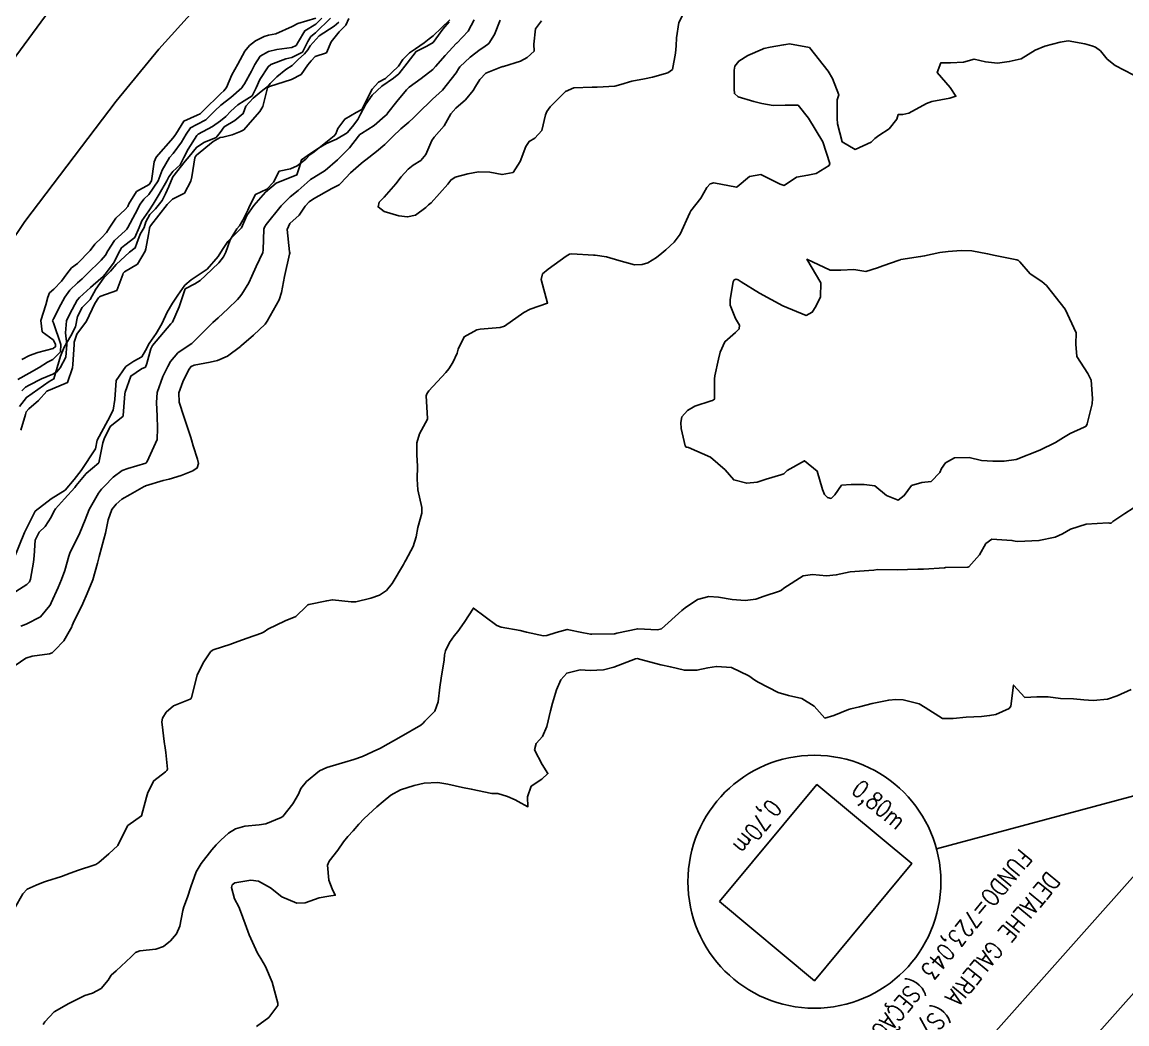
# Model space of a CAD drawing. Header units: metres. Extents: x 307586 to 320046, y 7427249 to 7434250.
# Drawn here: x 313536.9 to 313630.8, y 7432772.2 to 7432857.4 of the extents above; entities that cross this region are included whole.
import ezdxf

# ---------------------------------------------------------------- set-up
doc = ezdxf.new("R2010")
doc.units = ezdxf.units.M
doc.header["$MEASUREMENT"] = 0
doc.linetypes.add('CONTINUO', pattern=[0])
for name, color, linetype in [('Curvas de Nivel 1m', 11, 'Continuous'), ('DETALHES', 45, 'Continuous'), ('Hidrografia', 140, 'Continuous'), ('TEXTO', 45, 'Continuous'), ('Vias Primárias', 230, 'Continuous')]:
    doc.layers.add(name, color=color, linetype=linetype)
doc.styles.add('ROMANS', font='romans', dxfattribs={"height": 0.2})

msp = doc.modelspace()

# ---------------------------------------------------------------- linework, layer by layer
at = {"layer": 'Curvas de Nivel 1m', "flags": 128}
for points, elevation in [([(313535.399, 7432802.017), (313537.206, 7432803.27), (313537.733, 7432803.46), (313539.21, 7432803.633), (313539.439, 7432803.739), (313539.686, 7432803.965), (313540.43, 7432804.753), (313541.114, 7432805.951), (313541.153, 7432806.042), (313541.246, 7432806.241), (313542.044, 7432807.938), (313542.437, 7432808.771), (313542.904, 7432809.926), (313543.307, 7432811.343), (313543.413, 7432811.818), (313543.439, 7432811.919), (313543.848, 7432813.394), (313543.979, 7432813.914), (313544.214, 7432815.048), (313544.534, 7432815.908), (313544.893, 7432816.38), (313545.372, 7432816.799), (313546.071, 7432817.198), (313547.281, 7432817.881), (313547.353, 7432817.91), (313547.383, 7432817.919), (313548.876, 7432818.373), (313549.393, 7432818.508), (313550.43, 7432818.808), (313551.404, 7432819.215), (313551.784, 7432819.448), (313551.879, 7432819.823), (313551.797, 7432820.205), (313551.428, 7432821.325), (313551.289, 7432821.831), (313551.236, 7432822.031), (313550.647, 7432823.838), (313550.26, 7432825.054), (313550.213, 7432825.843), (313550.558, 7432826.773), (313551.079, 7432827.834), (313551.26, 7432828.079), (313551.509, 7432828.204), (313552.879, 7432828.442), (313553.515, 7432828.598), (313554.364, 7432828.948), (313555.452, 7432829.781), (313555.491, 7432829.822), (313555.534, 7432829.858), (313556.561, 7432830.752), (313557.552, 7432831.678), (313557.621, 7432831.759), (313557.728, 7432831.931), (313558.753, 7432833.742), (313558.956, 7432834.365), (313559.196, 7432835.736), (313559.622, 7432837.624), (313559.646, 7432837.707), (313559.648, 7432837.73), (313559.624, 7432837.829), (313559.423, 7432839.733), (313559.658, 7432840.252), (313560.446, 7432840.941), (313560.961, 7432841.717), (313561.307, 7432842.083), (313561.679, 7432842.336), (313563.223, 7432843.222), (313563.69, 7432843.432), (313563.85, 7432843.52), (313563.994, 7432843.677), (313564.828, 7432844.547), (313565.718, 7432845.352), (313565.894, 7432845.485), (313566.131, 7432845.656), (313567.028, 7432846.349), (313567.736, 7432846.943), (313568.428, 7432847.63), (313569.084, 7432848.289), (313569.762, 7432848.865), (313570.16, 7432849.213), (313570.527, 7432849.602), (313571.785, 7432850.801), (313572.628, 7432851.577), (313573.808, 7432853.056), (313573.99, 7432853.38), (313574.121, 7432853.557), (313574.982, 7432854.392), (313575.835, 7432855.026), (313576.156, 7432855.219), (313576.57, 7432855.533), (313577.073, 7432856.305), (313577.534, 7432857.523)], 723), ([(313536.348, 7432808.933), (313537.286, 7432809.529), (313537.513, 7432809.765), (313537.592, 7432809.987), (313537.85, 7432811.442), (313537.918, 7432811.984), (313538.008, 7432813.301), (313538.348, 7432813.98), (313538.846, 7432814.47), (313539.353, 7432815.276), (313539.588, 7432815.739), (313539.735, 7432815.966), (313540.5, 7432816.83), (313541.381, 7432817.799), (313541.489, 7432817.948), (313542.346, 7432818.988), (313543.413, 7432819.898), (313543.765, 7432821.581), (313543.859, 7432821.916), (313544.382, 7432822.972), (313545.452, 7432823.837), (313545.48, 7432823.872), (313545.487, 7432823.9), (313545.635, 7432825.744), (313545.646, 7432825.898), (313546.127, 7432827.263), (313547.036, 7432827.885), (313547.371, 7432828.015), (313547.51, 7432828.342), (313547.831, 7432829.573), (313547.985, 7432829.873), (313549.552, 7432831.711), (313549.618, 7432831.784), (313549.667, 7432831.849), (313550.249, 7432833.16), (313550.48, 7432833.841), (313550.752, 7432834.672), (313551.592, 7432835.118), (313552.026, 7432835.394), (313552.487, 7432835.817), (313553.614, 7432836.9), (313554.024, 7432837.391), (313554.225, 7432837.794), (313554.576, 7432838.854), (313555.15, 7432839.785), (313555.389, 7432840.049), (313555.66, 7432840.513), (313556.082, 7432841.363), (313556.261, 7432841.774), (313556.742, 7432842.71), (313557.687, 7432843.168), (313558.28, 7432843.751), (313558.756, 7432844.695), (313559.71, 7432844.894), (313560.291, 7432845.148), (313561.006, 7432845.717), (313561.37, 7432846.071), (313561.729, 7432846.341), (313563.428, 7432847.685), (313563.573, 7432847.855), (313563.752, 7432848.315), (313564.323, 7432849.116), (313565.306, 7432849.665), (313565.776, 7432849.935), (313566.664, 7432851.651), (313567.193, 7432852.252), (313567.802, 7432852.569), (313568.899, 7432853.624), (313569.252, 7432854.188), (313569.83, 7432854.738), (313570.354, 7432855.086), (313571.067, 7432855.598), (313571.501, 7432855.939), (313571.849, 7432856.195), (313573.262, 7432857.569)], 721), ([(313562.372, 7432857.702), (313561.858, 7432857.18), (313560.944, 7432856.627), (313560.38, 7432855.725), (313560.192, 7432855.372), (313559.835, 7432855.212), (313558.552, 7432855.029), (313557.829, 7432854.86), (313557.129, 7432854.461), (313556.678, 7432853.771), (313556.394, 7432853.187), (313555.796, 7432852.116), (313555.672, 7432851.903), (313555.573, 7432851.782), (313554.627, 7432850.95), (313553.778, 7432850.291), (313553.283, 7432849.807), (313552.524, 7432849.056), (313551.755, 7432848.659), (313551.208, 7432848.378), (313550.832, 7432847.839), (313550.438, 7432847.141), (313549.726, 7432846.204), (313549.431, 7432845.854), (313548.803, 7432844.767), (313548.452, 7432843.869), (313547.681, 7432842.706), (313547.253, 7432842.309), (313546.944, 7432841.887), (313546.492, 7432841.064), (313545.88, 7432839.898), (313545.795, 7432839.755), (313545.649, 7432839.615), (313544.761, 7432838.784), (313544.187, 7432837.914), (313543.978, 7432837.557), (313543.615, 7432837.134), (313542.409, 7432835.938), (313542.001, 7432835.54), (313541.592, 7432835.19), (313540.956, 7432834.583), (313540.513, 7432833.961), (313540.184, 7432833.346), (313539.555, 7432832.131), (313539.485, 7432831.971), (313539.49, 7432831.909), (313539.551, 7432831.796), (313540.193, 7432829.963), (313540.155, 7432829.332), (313539.514, 7432828.679), (313539.051, 7432828.436), (313538.341, 7432827.987), (313537.498, 7432827.505), (313536.534, 7432826.968)], 723), ([(313564.677, 7432857.672), (313564.423, 7432857.109), (313563.851, 7432856.533), (313563.172, 7432855.69), (313562.772, 7432854.753), (313561.824, 7432854.436), (313561.461, 7432854.071), (313561.201, 7432853.716), (313560.619, 7432852.908), (313559.8, 7432852.472), (313557.924, 7432851.887), (313557.793, 7432851.805), (313557.773, 7432851.78), (313557.766, 7432851.76), (313557.358, 7432850.183), (313557.103, 7432849.767), (313556.471, 7432849.064), (313555.749, 7432848.216), (313555.466, 7432848.064), (313554.763, 7432847.79), (313553.961, 7432847.577), (313553.74, 7432847.545), (313553.126, 7432847.198), (313551.725, 7432846.049), (313551.625, 7432845.93), (313551.591, 7432845.831), (313551.329, 7432844.203), (313551.232, 7432843.835), (313550.694, 7432842.829), (313549.677, 7432842.307), (313549.231, 7432841.857), (313547.807, 7432840.03), (313547.721, 7432839.879), (313547.723, 7432839.808), (313547.644, 7432839.309), (313547.413, 7432838.095), (313547.358, 7432837.883), (313546.716, 7432836.785), (313545.605, 7432836.139), (313545.496, 7432836.009), (313545.461, 7432835.901), (313544.941, 7432834.548), (313543.575, 7432834.061), (313543.481, 7432834.015), (313543.395, 7432833.923), (313543.074, 7432833.434), (313542.373, 7432831.938), (313541.542, 7432830.831), (313541.326, 7432830.161), (313541.319, 7432829.952), (313541.208, 7432828.253), (313541.173, 7432827.953), (313540.738, 7432826.71), (313539.485, 7432826.189), (313538.985, 7432825.977), (313538.279, 7432825.18), (313537.46, 7432824.484), (313537.244, 7432824.214), (313537.174, 7432824.003), (313536.785, 7432822.661)], 721), ([(313536.79, 7432805.997), (313537.245, 7432806.173), (313538.446, 7432806.783), (313539.261, 7432807.75), (313539.337, 7432807.895), (313539.366, 7432807.969), (313539.95, 7432809.296), (313540.247, 7432809.96), (313540.534, 7432810.724), (313540.876, 7432811.954), (313540.992, 7432812.277), (313541.323, 7432812.948), (313541.809, 7432813.943), (313542.25, 7432815.036), (313542.591, 7432815.932), (313543.377, 7432817.306), (313543.652, 7432817.646), (313543.892, 7432817.915), (313544.621, 7432818.682), (313545.403, 7432819.223), (313545.883, 7432819.418), (313547.413, 7432819.859), (313547.449, 7432819.879), (313547.539, 7432820.003), (313548.381, 7432821.866), (313548.4, 7432822.823), (313548.377, 7432823.866), (313548.331, 7432825.006), (313548.368, 7432825.867), (313548.869, 7432827.232), (313549.161, 7432827.855), (313549.27, 7432828.09), (313549.513, 7432828.511), (313550.134, 7432829.234), (313551.007, 7432829.835), (313551.319, 7432830.048), (313551.537, 7432830.253), (313553.119, 7432831.807), (313553.557, 7432832.228), (313554.373, 7432832.984), (313555.215, 7432833.784), (313555.388, 7432833.97), (313555.58, 7432834.222), (313556.177, 7432835.192), (313556.439, 7432835.772), (313556.803, 7432836.576), (313557.357, 7432837.763), (313557.401, 7432837.987), (313557.435, 7432839.762), (313557.489, 7432839.927), (313557.657, 7432840.144), (313558.917, 7432841.741), (313559.681, 7432842.499), (313560.362, 7432843.047), (313561.137, 7432843.716), (313561.427, 7432843.983), (313561.7, 7432844.158), (313562.654, 7432844.75), (313563.723, 7432845.659), (313564.724, 7432846.679), (313565.498, 7432847.662), (313565.608, 7432847.799), (313565.746, 7432847.889), (313566.839, 7432848.567), (313567.769, 7432849.394), (313567.893, 7432849.517), (313568.003, 7432849.637), (313568.769, 7432850.612), (313569.565, 7432851.613), (313569.795, 7432851.824), (313570.837, 7432852.566), (313571.81, 7432853.331), (313572.053, 7432853.586), (313572.865, 7432854.537), (313573.822, 7432855.56), (313573.843, 7432855.579), (313574.813, 7432856.591), (313575.324, 7432857.545)], 722), ([(313561.87, 7432857.71), (313560.332, 7432857.251), (313559.855, 7432856.982), (313558.466, 7432856.368), (313557.848, 7432856.253), (313557.472, 7432856.138), (313556.749, 7432855.771), (313556.23, 7432855.384), (313555.83, 7432854.9), (313555.44, 7432854.163), (313555.222, 7432853.786), (313554.712, 7432852.883), (313554.264, 7432851.795), (313554.057, 7432851.531), (313553.788, 7432851.301), (313552.293, 7432849.822), (313552.024, 7432849.571), (313551.767, 7432849.454), (313550.652, 7432848.948), (313549.955, 7432847.848), (313549.883, 7432847.707), (313549.74, 7432847.523), (313548.278, 7432845.872), (313548.115, 7432845.476), (313547.903, 7432843.877), (313547.69, 7432843.561), (313546.618, 7432842.957), (313545.974, 7432841.897), (313545.881, 7432841.688), (313545.668, 7432841.421), (313544.872, 7432840.697), (313544.365, 7432839.913), (313544.077, 7432839.485), (313543.639, 7432839.022), (313543.07, 7432838.49), (313542.684, 7432837.934), (313541.612, 7432836.848), (313541.095, 7432836.468), (313540.699, 7432835.959), (313540.232, 7432835.325), (313539.583, 7432834.65), (313539.215, 7432834.339), (313539.084, 7432833.977), (313538.922, 7432833.336), (313538.471, 7432831.986), (313538.591, 7432831.032), (313539.537, 7432830.339), (313539.744, 7432829.968), (313539.731, 7432829.767), (313539.527, 7432829.597), (313538.242, 7432829.27), (313537.518, 7432829), (313536.854, 7432828.665)], 724), ([(313563.115, 7432857.691), (313561.85, 7432856.454), (313561.436, 7432856.126), (313561.192, 7432855.717), (313560.735, 7432854.815), (313559.822, 7432854.355), (313559.323, 7432854.235), (313558.044, 7432853.757), (313557.811, 7432853.57), (313557.095, 7432852.472), (313556.796, 7432851.77), (313556.46, 7432851.1), (313555.782, 7432850.666), (313555.226, 7432850.338), (313554.635, 7432849.791), (313554.227, 7432849.335), (313553.76, 7432848.971), (313553.072, 7432848.492), (313551.862, 7432847.828), (313551.742, 7432847.727), (313551.016, 7432846.551), (313550.643, 7432845.841), (313550.323, 7432845.234), (313549.705, 7432844.656), (313549.355, 7432844.199), (313549.187, 7432843.858), (313548.55, 7432842.735), (313548.033, 7432841.875), (313547.667, 7432841.328), (313547.08, 7432840.464), (313546.837, 7432839.888), (313546.471, 7432839.061), (313545.63, 7432838.394), (313545.357, 7432838.173), (313545.192, 7432837.904), (313544.66, 7432836.862), (313543.956, 7432835.916), (313543.788, 7432835.73), (313543.598, 7432835.565), (313542.719, 7432834.8), (313541.766, 7432833.947), (313541.57, 7432833.707), (313540.957, 7432832.558), (313540.678, 7432831.959), (313540.57, 7432830.932), (313540.707, 7432829.958), (313540.611, 7432828.865), (313540.118, 7432827.964), (313539.85, 7432827.616), (313539.497, 7432827.428), (313538.545, 7432827.036), (313537.488, 7432826.489), (313537.179, 7432826.31), (313536.877, 7432826.006)], 722), ([(313593.121, 7432858.084), (313592.727, 7432857.337), (313592.549, 7432856.038), (313592.495, 7432855.34), (313592.458, 7432854.716), (313592.192, 7432853.344), (313591.81, 7432853.037), (313590.5, 7432852.669), (313589.805, 7432852.538), (313588.743, 7432852.327), (313587.799, 7432852.046), (313587.283, 7432851.92), (313585.797, 7432851.821), (313585.378, 7432851.843), (313583.796, 7432851.768), (313583.11, 7432851.45), (313581.78, 7432850.146), (313581.496, 7432849.752), (313581.397, 7432849.474), (313581.08, 7432848.15), (313580.486, 7432847.483), (313580.009, 7432847.218), (313579.736, 7432846.796), (313579.248, 7432845.497), (313578.639, 7432844.576), (313577.706, 7432844.397), (313576.649, 7432844.59), (313575.709, 7432844.629), (313574.792, 7432844.463), (313573.702, 7432844.175), (313573.333, 7432843.931), (313573.094, 7432843.569), (313571.677, 7432842.005), (313571.452, 7432841.816), (313571.222, 7432841.595), (313570.33, 7432840.94), (313569.665, 7432840.795), (313568.925, 7432840.88), (313567.669, 7432841.26), (313567.166, 7432841.645), (313567.256, 7432842.066), (313567.681, 7432842.485), (313568.673, 7432843.625), (313569.127, 7432844.193), (313569.712, 7432844.853), (313570.135, 7432845.187), (313570.782, 7432845.599), (313571.227, 7432846.096), (313571.74, 7432847.302), (313571.919, 7432847.587), (313572.782, 7432848.55), (313573.334, 7432849.567), (313573.778, 7432850.048), (313574.581, 7432850.756), (313575.251, 7432851.545), (313575.458, 7432851.882), (313575.802, 7432852.493), (313576.329, 7432853.014), (313577.59, 7432853.522), (313577.758, 7432853.576), (313577.814, 7432853.593), (313579.273, 7432854.047), (313579.826, 7432854.343), (313580.423, 7432854.895), (313580.408, 7432855.484), (313580.556, 7432856.783), (313581.049, 7432857.478)], 724), ([(313631.356, 7432852.875), (313629.831, 7432853.661), (313629.159, 7432854.223), (313628.594, 7432854.909), (313628.172, 7432855.241), (313627.847, 7432855.347), (313627.259, 7432855.516), (313625.851, 7432855.767), (313625.153, 7432855.644), (313623.846, 7432855.305), (313623.043, 7432854.972), (313621.836, 7432854.249), (313620.826, 7432854.007), (313619.831, 7432853.863), (313618.806, 7432853.999), (313617.835, 7432854.22), (313616.934, 7432853.947), (313615.831, 7432853.898), (313615.012, 7432853.887), (313614.693, 7432853.071), (313615.804, 7432851.81), (313616.294, 7432851.055), (313615.791, 7432850.891), (313614.241, 7432850.623), (313613.787, 7432850.446), (313612.296, 7432849.62), (313611.777, 7432849.509), (313611.397, 7432849.494), (313611.279, 7432849.115), (313610.608, 7432848.274), (313609.752, 7432847.72), (313609.414, 7432847.469), (313609.086, 7432847.14), (313607.737, 7432846.544), (313606.613, 7432847.171), (313606.235, 7432848.707), (313606.188, 7432849.176), (313606.21, 7432850.754), (313606.33, 7432851.175), (313605.807, 7432852.58), (313605.426, 7432853.184), (313603.843, 7432855.2), (313602.139, 7432855.519), (313601.845, 7432855.473), (313601.647, 7432855.43), (313600.502, 7432855.243), (313599.975, 7432855.114), (313599.84, 7432855.065), (313598.59, 7432854.51), (313597.824, 7432854.048), (313597.482, 7432853.619), (313597.43, 7432853.284), (313597.431, 7432851.649), (313597.461, 7432851.283), (313597.79, 7432851.005), (313599.125, 7432850.599), (313599.785, 7432850.453), (313600.758, 7432850.266), (313601.784, 7432850.289), (313602.873, 7432850.303), (313603.773, 7432849.2), (313604.976, 7432847.188), (313605.579, 7432845.327), (313605.503, 7432845.182), (313604.425, 7432844.484), (313603.71, 7432844.336), (313602.731, 7432844.192), (313601.697, 7432843.482), (313601.355, 7432843.577), (313599.71, 7432844.401), (313598.74, 7432844.232), (313597.694, 7432843.355), (313597.637, 7432843.338), (313595.699, 7432843.692), (313595.399, 7432843.601), (313595.122, 7432843.306), (313594.607, 7432842.387), (313593.762, 7432841.319), (313593.724, 7432841.268), (313593.671, 7432841.134), (313592.836, 7432839.332), (313592.336, 7432838.646), (313591.633, 7432838), (313591.278, 7432837.704), (313590.845, 7432837.358), (313590.084, 7432836.899), (313589.617, 7432836.745), (313588.951, 7432836.715), (313587.62, 7432837.101), (313586.57, 7432837.411), (313585.625, 7432837.552), (313585.49, 7432837.556), (313583.626, 7432837.656), (313583.43, 7432837.639), (313583.152, 7432837.447), (313581.612, 7432836.342), (313581.137, 7432835.946), (313581.035, 7432835.476), (313581.573, 7432833.47), (313580.105, 7432832.947), (313579.565, 7432832.67), (313577.907, 7432831.515), (313577.552, 7432831.392), (313575.842, 7432831.245), (313575.549, 7432831.198), (313574.489, 7432830.605), (313573.959, 7432829.556), (313573.882, 7432829.202), (313573.516, 7432828.413), (313573.183, 7432827.89), (313572.928, 7432827.569), (313571.487, 7432826), (313571.31, 7432825.766), (313571.254, 7432825.592), (313571.376, 7432823.669), (313571.358, 7432823.591), (313570.676, 7432822.362), (313570.447, 7432821.6), (313570.454, 7432820.568), (313570.519, 7432819.599), (313570.491, 7432818.504), (313570.538, 7432817.598), (313570.877, 7432816.085), (313570.89, 7432815.595), (313570.554, 7432814.388), (313570.393, 7432813.599), (313570.156, 7432812.77), (313569.526, 7432811.608), (313569.447, 7432811.474), (313569.309, 7432811.231), (313568.371, 7432809.624), (313567.877, 7432809.038), (313567.278, 7432808.645), (313566.535, 7432808.386), (313565.269, 7432808.07), (313564.862, 7432808.071), (313563.271, 7432808.247), (313562.792, 7432808.165), (313561.265, 7432807.839), (313561.176, 7432807.8), (313561.084, 7432807.712), (313560.158, 7432806.817), (313559.25, 7432806.442), (313557.787, 7432805.752), (313557.466, 7432805.53), (313557.238, 7432805.409), (313556.016, 7432804.987), (313555.227, 7432804.692), (313554.563, 7432804.446), (313553.216, 7432804.007), (313553.072, 7432803.945), (313552.908, 7432803.805), (313552.279, 7432802.89), (313551.765, 7432801.821), (313551.284, 7432799.939), (313551.242, 7432799.829), (313551.208, 7432799.794), (313551.172, 7432799.778), (313549.772, 7432799.235), (313549.155, 7432798.675), (313548.835, 7432798.166), (313548.783, 7432797.854), (313549.007, 7432795.969), (313549.026, 7432795.851), (313549.114, 7432795.257), (313549.256, 7432793.848), (313549.205, 7432793.735), (313549.091, 7432793.624), (313548.09, 7432792.853), (313547.594, 7432791.865), (313547.474, 7432791.461), (313547.053, 7432789.87), (313545.887, 7432789.04), (313545.288, 7432787.896), (313545.017, 7432787.346), (313544.268, 7432786.65), (313543.415, 7432785.916), (313543.174, 7432785.744), (313542.999, 7432785.688), (313541.676, 7432785.256), (313540.989, 7432784.991), (313540.228, 7432784.714), (313538.978, 7432784.315), (313538.717, 7432784.232), (313538.094, 7432783.979), (313537.334, 7432783.621), (313536.965, 7432783.231), (313536.243, 7432782.001)], 723), ([(313538.692, 7432772.114), (313538.837, 7432772.349), (313539.604, 7432773.204), (313540.853, 7432773.917), (313540.918, 7432773.949), (313542.211, 7432774.582), (313542.866, 7432774.803), (313543.608, 7432775.177), (313544.199, 7432775.907), (313544.474, 7432776.317), (313544.891, 7432776.7), (313546.178, 7432777.881), (313546.541, 7432778.243), (313546.911, 7432778.399), (313548.251, 7432778.519), (313548.917, 7432778.762), (313549.52, 7432779.248), (313550.033, 7432779.839), (313550.295, 7432780.481), (313550.557, 7432781.834), (313550.652, 7432782.137), (313550.964, 7432782.948), (313551.238, 7432783.826), (313551.699, 7432785.112), (313552.106, 7432785.813), (313553.015, 7432786.967), (313553.405, 7432787.41), (313553.788, 7432787.792), (313554.43, 7432788.388), (313555.038, 7432788.774), (313555.83, 7432788.979), (313557.043, 7432789.093), (313557.605, 7432789.184), (313558.925, 7432789.731), (313559.009, 7432789.774), (313559.054, 7432789.813), (313559.904, 7432790.882), (313560.387, 7432791.717), (313560.594, 7432792.199), (313561.084, 7432792.801), (313562.184, 7432793.694), (313562.796, 7432793.986), (313563.099, 7432794.076), (313564.339, 7432794.433), (313565.108, 7432794.667), (313565.837, 7432794.928), (313567.121, 7432795.509), (313567.207, 7432795.553), (313567.365, 7432795.636), (313569.133, 7432796.626), (313570.809, 7432797.593), (313570.992, 7432797.745), (313571.148, 7432797.919), (313571.976, 7432798.763), (313572.279, 7432799.573), (313572.412, 7432800.798), (313572.512, 7432801.57), (313572.766, 7432803.124), (313572.81, 7432803.566), (313572.885, 7432803.898), (313573.229, 7432804.619), (313573.62, 7432805.173), (313573.929, 7432805.553), (313574.488, 7432806.31), (313575.263, 7432807.54), (313577.248, 7432806.054), (313577.632, 7432805.9), (313579.244, 7432805.618), (313579.794, 7432805.484), (313581.238, 7432805.174), (313581.508, 7432805.197), (313582.31, 7432805.454), (313583.246, 7432805.719), (313584.635, 7432805.426), (313585.241, 7432805.318), (313585.346, 7432805.314), (313587.242, 7432805.353), (313587.284, 7432805.358), (313587.471, 7432805.397), (313589.247, 7432805.783), (313590.914, 7432805.686), (313591.247, 7432805.769), (313592.998, 7432807.324), (313593.133, 7432807.454), (313593.267, 7432807.57), (313594.329, 7432808.257), (313595.281, 7432808.511), (313596.115, 7432808.457), (313597.278, 7432808.261), (313598.371, 7432808.169), (313599.279, 7432808.307), (313599.982, 7432808.543), (313601.289, 7432808.963), (313601.458, 7432809.06), (313601.661, 7432809.224), (313603.304, 7432810.27), (313604.108, 7432810.389), (313605.304, 7432810.265), (313606.121, 7432810.355), (313607.307, 7432810.614), (313608.895, 7432810.723), (313609.309, 7432810.774), (313609.626, 7432810.81), (313611.31, 7432810.8), (313613.069, 7432810.842), (313613.311, 7432810.843), (313613.543, 7432810.846), (313615.312, 7432810.972), (313615.398, 7432810.973), (313617.313, 7432811.015), (313617.388, 7432811.039), (313618.299, 7432812.055), (313618.852, 7432813.017), (313619.347, 7432813.406), (313621.052, 7432813.287), (313621.345, 7432813.217), (313621.549, 7432813.191), (313623.346, 7432813.28), (313624.723, 7432813.572), (313625.352, 7432813.857), (313626.047, 7432814.242), (313627.361, 7432814.679), (313629.245, 7432814.775), (313629.362, 7432814.756), (313629.489, 7432814.761), (313629.651, 7432814.887), (313630.663, 7432815.584), (313631.375, 7432816.044)], 723), ([(313556.835, 7432771.96), (313557.865, 7432772.718), (313558.631, 7432773.732), (313558.643, 7432773.946), (313558.143, 7432775.737), (313557.575, 7432777.064), (313557.187, 7432777.747), (313556.91, 7432778.195), (313556.186, 7432779.761), (313555.862, 7432780.686), (313555.465, 7432781.772), (313555.324, 7432782.142), (313554.963, 7432782.807), (313554.689, 7432783.783), (313554.756, 7432784.003), (313554.979, 7432784.174), (313556.352, 7432784.39), (313556.981, 7432784.306), (313557.999, 7432783.74), (313558.965, 7432782.969), (313560.244, 7432782.433), (313560.961, 7432782.473), (313562.161, 7432782.888), (313562.966, 7432783.032), (313563.52, 7432783.122), (313563.26, 7432783.677), (313562.984, 7432784.405), (313562.864, 7432785.682), (313563.006, 7432786.007), (313563.749, 7432786.94), (313564.225, 7432787.668), (313564.58, 7432788.115), (313565.037, 7432788.584), (313565.531, 7432789.167), (313565.97, 7432789.646), (313567.063, 7432790.637), (313567.594, 7432791.098), (313568.243, 7432791.618), (313569.078, 7432792.073), (313570.236, 7432792.444), (313571.084, 7432792.655), (313572.23, 7432792.718), (313573.083, 7432792.568), (313574.334, 7432792.294), (313575.079, 7432792.144), (313576.84, 7432791.757), (313577.075, 7432791.756), (313577.337, 7432791.778), (313578.175, 7432791.503), (313578.806, 7432791.229), (313579.069, 7432791.081), (313579.908, 7432790.638), (313579.852, 7432791.482), (313580.169, 7432792.392), (313581.088, 7432792.999), (313581.595, 7432793.462), (313581.104, 7432794.224), (313580.447, 7432795.477), (313580.592, 7432796.012), (313581.135, 7432796.628), (313581.518, 7432797.464), (313581.816, 7432798.808), (313582, 7432799.458), (313582.329, 7432800.598), (313582.697, 7432801.447), (313583.199, 7432802.012), (313584.345, 7432802.285), (313585.201, 7432802.225), (313586.325, 7432802.285), (313587.204, 7432802.506), (313589.061, 7432803.222), (313589.212, 7432803.242), (313589.376, 7432803.203), (313591.213, 7432802.72), (313592.021, 7432802.528), (313593.207, 7432802.25), (313594.269, 7432802.247), (313595.21, 7432802.457), (313595.925, 7432802.58), (313597.211, 7432802.494), (313598.673, 7432801.786), (313599.195, 7432801.419), (313599.468, 7432801.247), (313601.184, 7432800.354), (313602.062, 7432800.097), (313603.179, 7432799.842), (313604.246, 7432799.189), (313605.158, 7432798.18), (313605.922, 7432798.412), (313607.169, 7432798.912), (313607.367, 7432798.96), (313608.105, 7432799.146), (313609.176, 7432799.412), (313610.581, 7432799.714), (313611.179, 7432799.761), (313611.804, 7432799.726), (313613.176, 7432799.382), (313613.667, 7432799.075), (313615.159, 7432798.137), (313616.06, 7432798.15), (313617.161, 7432798.262), (313618.468, 7432798.326), (313619.164, 7432798.389), (313619.689, 7432798.481), (313620.813, 7432798.994), (313620.968, 7432799.199), (313621.193, 7432800.99), (313622.142, 7432799.935), (313623.183, 7432799.989), (313624.143, 7432799.991), (313625.182, 7432799.856), (313626.296, 7432799.815), (313627.181, 7432799.739), (313627.956, 7432799.684), (313629.182, 7432799.787), (313629.998, 7432800.069), (313631.19, 7432800.62)], 724)]:
    msp.add_lwpolyline(points, dxfattribs=dict(at, elevation=elevation))
at = {"layer": 'Curvas de Nivel 1m', "elevation": 723, "flags": 128}
msp.add_lwpolyline([(313621.472, 7432837.145), (313621.624, 7432837.086), (313621.722, 7432836.989), (313622.603, 7432835.965), (313623.606, 7432835.301), (313624.004, 7432834.956), (313625.583, 7432832.94), (313626.521, 7432830.93), (313626.501, 7432829.973), (313626.586, 7432828.929), (313627.511, 7432827.482), (313627.809, 7432826.915), (313627.918, 7432825.344), (313627.868, 7432824.914), (313627.466, 7432823.214), (313627.371, 7432823.014), (313627.192, 7432822.923), (313625.998, 7432822.391), (313625.45, 7432822.046), (313624.776, 7432821.614), (313623.433, 7432820.96), (313621.425, 7432820.184), (313620.384, 7432820.039), (313619.423, 7432820.026), (313618.483, 7432820.083), (313617.426, 7432820.336), (313616.175, 7432820.303), (313615.421, 7432819.878), (313615.072, 7432819.408), (313614.935, 7432819.065), (313614.178, 7432818.296), (313613.4, 7432818.219), (313612.528, 7432817.961), (313611.897, 7432817.102), (313611.379, 7432816.721), (313610.399, 7432817.12), (313609.395, 7432817.945), (313608.49, 7432818.05), (313607.396, 7432818.045), (313606.574, 7432817.989), (313605.987, 7432817.174), (313605.699, 7432816.857), (313605.38, 7432816.926), (313605.124, 7432817.183), (313604.96, 7432817.614), (313604.503, 7432819.189), (313603.422, 7432820.069), (313601.95, 7432819.222), (313601.672, 7432818.963), (313601.408, 7432818.871), (313600.151, 7432818.493), (313599.398, 7432818.255), (313598.507, 7432818.153), (313597.4, 7432818.431), (313596.683, 7432819.287), (313595.423, 7432820.355), (313593.552, 7432821.199), (313593.432, 7432821.221), (313593.344, 7432821.233), (313593.281, 7432821.322), (313592.92, 7432822.8), (313592.896, 7432823.328), (313592.994, 7432823.793), (313593.468, 7432824.344), (313594.094, 7432824.693), (313595.481, 7432825.154), (313595.599, 7432825.181), (313595.764, 7432825.297), (313595.77, 7432827.027), (313595.795, 7432827.297), (313596.112, 7432828.707), (313596.246, 7432829.293), (313596.65, 7432830.181), (313597.55, 7432830.978), (313597.868, 7432831.275), (313597.886, 7432831.605), (313597.562, 7432832.15), (313597.094, 7432833.285), (313597.086, 7432833.78), (313597.342, 7432835.283), (313597.443, 7432835.443), (313597.605, 7432835.497), (313597.772, 7432835.445), (313598.038, 7432835.273), (313599.589, 7432834.328), (313601.583, 7432833.23), (313603.571, 7432832.425), (313604.085, 7432832.686), (313604.394, 7432833.192), (313604.768, 7432834.011), (313604.803, 7432835.188), (313603.623, 7432837.2), (313605.614, 7432836.265), (313606.511, 7432836.274), (313607.615, 7432836.326), (313608.633, 7432836.165), (313609.616, 7432836.464), (313610.093, 7432836.65), (313611.471, 7432837.112), (313611.58, 7432837.154), (313611.624, 7432837.165), (313613.295, 7432837.418), (313613.629, 7432837.477), (313614.941, 7432837.759), (313615.635, 7432837.866), (313616.743, 7432837.942), (313617.636, 7432837.91), (313618.982, 7432837.67), (313619.631, 7432837.53)], close=True, dxfattribs=at)
at = {"layer": 'DETALHES'}
msp.add_lwpolyline([(313596.185, 7432782.578), (313604.473, 7432792.533), (313612.554, 7432785.805), (313604.267, 7432775.85)], close=True, dxfattribs=at)
msp.add_circle((313604.262, 7432784.269), 10.753, dxfattribs=at)
at = {"layer": 'Hidrografia'}
for points, elevation in [([(313536.192, 7432811.713), (313537.095, 7432813.967), (313537.997, 7432815.77), (313539.35, 7432816.822), (313540.552, 7432817.573), (313541.304, 7432818.475), (313541.906, 7432819.226), (313543.134, 7432821.073), (313543.284, 7432821.825), (313544.186, 7432823.478), (313544.637, 7432824.379), (313544.788, 7432825.281), (313544.903, 7432826.879), (313545.715, 7432828.068), (313546.4, 7432828.525), (313547.085, 7432828.905), (313547.389, 7432829.438), (313547.694, 7432830.046), (313548.303, 7432830.883), (313548.759, 7432831.72), (313549.216, 7432832.709), (313549.673, 7432833.47), (313550.129, 7432834.155), (313550.738, 7432834.991), (313551.271, 7432835.448), (313552.641, 7432836.361), (313553.555, 7432837.426), (313553.935, 7432838.035), (313554.392, 7432838.719), (313555.001, 7432839.328), (313555.534, 7432839.861), (313555.99, 7432840.926), (313556.599, 7432841.763), (313557.589, 7432842.904), (313558.502, 7432843.665), (313560.261, 7432844.372), (313560.49, 7432845.057), (313560.642, 7432845.665), (313561.403, 7432846.198), (313562.088, 7432846.654), (313562.773, 7432847.035), (313563.611, 7432847.415), (313564.524, 7432847.948), (313564.981, 7432848.48), (313565.437, 7432849.089), (313565.666, 7432849.545), (313566.122, 7432850.382), (313566.655, 7432851.143), (313567.493, 7432851.904), (313568.482, 7432852.589), (313568.939, 7432852.969), (313569.624, 7432853.882), (313570.385, 7432854.871), (313571.298, 7432855.327), (313571.831, 7432855.632), (313572.288, 7432856.24), (313572.668, 7432856.773), (313573.201, 7432857.382)], 128.583), ([(313536.676, 7432824.675), (313537.256, 7432825.448), (313538.222, 7432826.123), (313539.188, 7432826.799), (313539.584, 7432827.022), (313539.874, 7432827.988), (313540.164, 7432828.953), (313540.454, 7432829.725), (313541.033, 7432830.691), (313541.42, 7432831.463), (313541.613, 7432832.332), (313541.999, 7432833.104), (313542.675, 7432833.78), (313543.158, 7432834.649), (313543.834, 7432835.614), (313544.413, 7432836.193), (313544.903, 7432836.761), (313546.015, 7432837.811), (313546.502, 7432838.158), (313546.641, 7432838.576), (313546.919, 7432839.341), (313547.267, 7432839.897), (313547.406, 7432840.384), (313547.754, 7432841.01), (313548.241, 7432841.497), (313548.798, 7432842.192), (313549.076, 7432842.749), (313549.355, 7432843.375), (313549.702, 7432844.209), (313550.746, 7432845.531), (313551.094, 7432845.948), (313551.72, 7432846.713), (313552.347, 7432847.13), (313553.39, 7432847.548), (313553.738, 7432847.965), (313554.086, 7432848.452), (313554.991, 7432849.008), (313555.693, 7432849.582), (313555.902, 7432850.208), (313556.528, 7432850.903), (313557.224, 7432851.46), (313557.85, 7432851.947), (313557.99, 7432852.155), (313558.546, 7432852.712), (313559.312, 7432853.338), (313559.868, 7432853.685), (313560.355, 7432854.172), (313560.912, 7432854.659), (313561.19, 7432855.007), (313561.399, 7432855.354), (313562.164, 7432856.189), (313563.417, 7432857.024), (313563.834, 7432857.371)], 691.818)]:
    msp.add_lwpolyline(points, dxfattribs=dict(at, elevation=elevation))
at = {"layer": 'TEXTO', "linetype": 'CONTINUO'}
msp.add_line((313614.647, 7432787.059), (313676.915, 7432803.787), dxfattribs=at)
at = {"layer": 'Vias Primárias'}
msp.add_lwpolyline([(313473.53, 7432751.827), (313498.36, 7432791.211), (313507.706, 7432808.671), (313519.641, 7432829.896), (313528.133, 7432843.327), (313540.296, 7432859.854), (313544.903, 7432865.355), (313559.397, 7432879.268), (313568.293, 7432887.764), (313576.794, 7432894.68), (313582.329, 7432898.632), (313588.458, 7432901.991), (313600.319, 7432909.697), (313614.134, 7432919.176, -0.032349), (313638.124, 7432933.447, -0.018322)], format="xyb", dxfattribs=at)
msp.add_lwpolyline([(313473.53, 7432751.827), (313498.36, 7432791.211), (313507.706, 7432808.671), (313519.641, 7432829.896), (313528.133, 7432843.327), (313540.296, 7432859.854), (313544.903, 7432865.355), (313559.397, 7432879.268), (313568.293, 7432887.764), (313576.794, 7432894.68), (313582.329, 7432898.632), (313588.458, 7432901.991), (313600.319, 7432909.697), (313614.134, 7432919.176, -0.032349), (313638.124, 7432933.447, -0.018322)], format="xyb", dxfattribs=at)
for points in [[(313544.621, 7432685.358), (313554.824, 7432698.226), (313575.08, 7432721.607), (313592.424, 7432741.019), (313613.079, 7432764.128), (313639.056, 7432793.33), (313655.701, 7432811.547), (313664.045, 7432820.024), (313677.01, 7432831.944), (313682.419, 7432836.691), (313693.588, 7432846.016), (313713.628, 7432860.955), (313730.297, 7432872.107), (313750.13, 7432883.933), (313768.277, 7432893.272), (313791.398, 7432903.849), (313809.36, 7432911.194), (313816.78, 7432913.842), (313826.192, 7432917.022), (313838.441, 7432920.313), (313851.177, 7432923.533), (313860.029, 7432925.382), (313869.181, 7432927.081), (313882.194, 7432929.299)], [(313544.621, 7432685.358), (313554.824, 7432698.226), (313575.08, 7432721.607), (313592.424, 7432741.019), (313613.079, 7432764.128), (313639.056, 7432793.33), (313655.701, 7432811.547), (313664.045, 7432820.024), (313677.01, 7432831.944), (313682.419, 7432836.691), (313693.588, 7432846.016), (313713.628, 7432860.955), (313730.297, 7432872.107), (313750.13, 7432883.933), (313768.277, 7432893.272), (313791.398, 7432903.849), (313809.36, 7432911.194), (313816.78, 7432913.842), (313826.192, 7432917.022), (313838.441, 7432920.313), (313851.177, 7432923.533), (313860.029, 7432925.382), (313869.181, 7432927.081), (313882.194, 7432929.299)], [(313493.45, 7432766.883), (313497.185, 7432772.928), (313500.065, 7432777.589), (313508.165, 7432790.697), (313509.527, 7432792.901), (313512.827, 7432798.49), (313530.382, 7432830.409), (313537.133, 7432840.411), (313544.903, 7432850.634), (313548.517, 7432855.053), (313557.913, 7432865.451), (313567.812, 7432875.512), (313577.381, 7432884.434), (313587.951, 7432892.316), (313604.897, 7432904.222), (313612.102, 7432909.084), (313615.907, 7432911.736), (313621.4, 7432915.331), (313627.852, 7432919.458), (313634.61, 7432923.468)], [(313493.45, 7432766.883), (313497.185, 7432772.928), (313500.065, 7432777.589), (313508.165, 7432790.697), (313509.527, 7432792.901), (313512.827, 7432798.49), (313530.382, 7432830.409), (313537.133, 7432840.411), (313544.903, 7432850.634), (313548.517, 7432855.053), (313557.913, 7432865.451), (313567.812, 7432875.512), (313577.381, 7432884.434), (313587.951, 7432892.316), (313604.897, 7432904.222), (313612.102, 7432909.084), (313615.907, 7432911.736), (313621.4, 7432915.331), (313627.852, 7432919.458), (313634.61, 7432923.468)], [(313544.506, 7432674.857), (313559.892, 7432693.996), (313580.036, 7432717.247), (313597.346, 7432736.622), (313618.006, 7432759.736), (313643.958, 7432788.91), (313660.49, 7432807.004), (313668.634, 7432815.277), (313681.421, 7432827.034), (313686.711, 7432831.677), (313697.679, 7432840.833), (313717.437, 7432855.563), (313733.824, 7432866.526), (313753.334, 7432878.159), (313771.161, 7432887.334), (313794.021, 7432897.791), (313811.72, 7432905.028), (313818.945, 7432907.607), (313828.106, 7432910.703), (313840.106, 7432913.927), (313852.661, 7432917.101), (313861.306, 7432918.907), (313870.338, 7432920.583)], [(313544.506, 7432674.857), (313559.892, 7432693.996), (313580.036, 7432717.247), (313597.346, 7432736.622), (313618.006, 7432759.736), (313643.958, 7432788.91), (313660.49, 7432807.004), (313668.634, 7432815.277), (313681.421, 7432827.034), (313686.711, 7432831.677), (313697.679, 7432840.833), (313717.437, 7432855.563), (313733.824, 7432866.526), (313753.334, 7432878.159), (313771.161, 7432887.334), (313794.021, 7432897.791), (313811.72, 7432905.028), (313818.945, 7432907.607), (313828.106, 7432910.703), (313840.106, 7432913.927), (313852.661, 7432917.101), (313861.306, 7432918.907), (313870.338, 7432920.583)]]:
    msp.add_lwpolyline(points, dxfattribs=at)

# ---------------------------------------------------------------- texts
at = {"layer": 'DETALHES', "style": 'ROMANS', "width": 0.8}
for s, rotation, p in [('0,80m', 320.28336, (313607.301, 7432791.891)), ('0,70m', 231.807, (313600.421, 7432791.391)), ('FUNDO=723,043 (SEÇÃO JUSANTE)', 230.7229, (313621.712, 7432787.161, -725)), ('DETALHE GALERIA (S/ ESCALA)', 230.7229, (313624.092, 7432785.228))]:
    msp.add_text(s, height=1.5, rotation=rotation, dxfattribs=at).set_placement(p)

doc.saveas('drawing.dxf')
